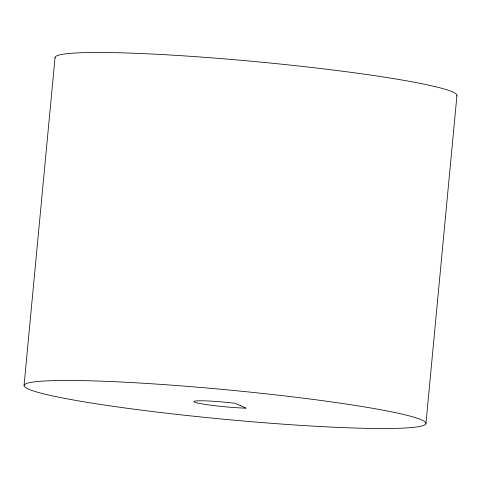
<?xml version="1.0" encoding="UTF-8"?>
<svg xmlns="http://www.w3.org/2000/svg" width="481" height="481" viewBox="0 0 481 481"><rect width="100%" height="100%" fill="white"/><g stroke="black" fill="none" stroke-linecap="round" stroke-linejoin="round"><path stroke-width="0.72" d="M24.05 385.449L55.056 57.461M425.944 423.539A201.852 14.785 5.4 0 0 126.317 382.281A201.852 14.785 5.4 0 0 122.733 407.66A201.852 14.785 5.4 0 0 425.944 423.539L456.95 95.551M55.087 57.93A201.852 14.785 5.4 0 1 258.069 61.851A201.852 14.785 5.4 0 1 456.788 96.002M240.512 405.693L234.872 403.246A31.199 2.285 5.4 0 0 197.607 400.835A31.199 2.285 5.4 0 0 205.988 404.521A31.199 2.285 5.4 0 0 246.05 408.159L240.512 405.693"/></g></svg>
